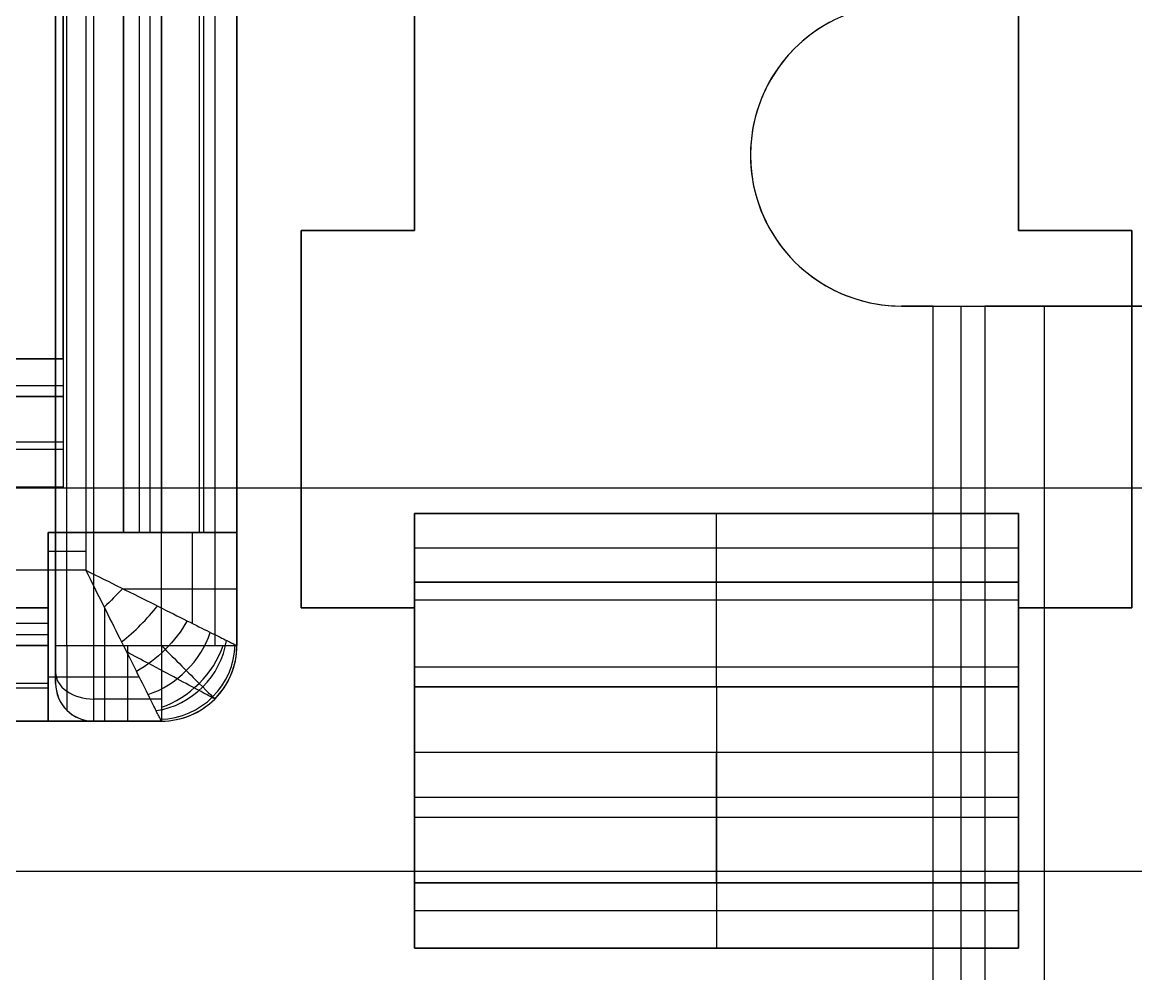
# Model space of a CAD drawing. Header units: inches. Extents: x 0 to 2.1, y -0.07 to 2.7.
# Drawn here: x 1.5597 to 1.6177, y -0.0053 to 0.0443 of the extents above; entities that cross this region are included whole.
import ezdxf

# ---------------------------------------------------------------- set-up
doc = ezdxf.new("R2010")
doc.units = ezdxf.units.IN
doc.header["$LTSCALE"] = 0.0393700787401575
doc.header["$MEASUREMENT"] = 0
for name, color, linetype, true_color in [('freetronics11$components', 254, 'Continuous', 0xe6e6e6), ('freetronics11$pcb', 96, 'Continuous', 0x007f00), ('freetronics11$screen', 52, 'Continuous', 0xd7d71f)]:
    doc.layers.add(name, color=color, linetype=linetype, true_color=true_color)

msp = doc.modelspace()

# ---------------------------------------------------------------- linework, layer by layer
at = {"layer": 'freetronics11$components', "color": 254, "true_color": 0xe6e6e6}
for p, q in [((1.561811023622047, 0.0267297539506384, -0.1189702879683127), (1.561811023622047, 0.1290919586750479, -0.1189702879683127)), ((1.561811023622047, 0.1290919586750479, -0.1236946974171316), (1.561811023622047, 0.0267297539506384, -0.1236946974171316)), ((1.561811023622047, 0.1290919586750479, -0.1236946974171316), (1.561811023622047, 0.0267297539506384, -0.1236946974171316)), ((1.561811023622047, 0.0267297539506384, -0.1189702879683127), (1.561811023622047, 0.1290919586750479, -0.1189702879683127)), ((1.564960629921259, 0.0176746358404022, -0.1347183194643758), (1.564960629921259, 0.1192494389900085, -0.1347183194643758)), ((1.564960629921259, 0.0176746358404022, -0.1386553273383915), (1.564960629921259, 0.1192494389900085, -0.1386553273383915)), ((1.564960629921259, 0.1192494389900085, -0.1386553273383915), (1.564960629921259, 0.0176746358404022, -0.1386553273383915)), ((1.564960629921259, 0.1192494389900085, -0.1347183194643758), (1.564960629921259, 0.0176746358404022, -0.1347183194643758)), ((1.56635257240391, 0.0176746358404023, -0.1341417580100186), (1.56635257240391, 0.1192494389900053, -0.1341417580100186)), ((1.566929133858267, 0.1192494389900085, -0.1209387919053206), (1.566929133858267, 0.0176746358404022, -0.1209387919053206)), ((1.566929133858267, 0.1192494389900085, -0.1209387919053206), (1.566929133858267, 0.0176746358404022, -0.1209387919053206)), ((1.566929133858267, 0.0176746358404022, -0.1327498155273679), (1.566929133858267, 0.1192494389900085, -0.1327498155273679)), ((1.566929133858267, 0.0176746358404022, -0.1268443037163443), (1.566929133858267, 0.1192494389900085, -0.1268443037163443)), ((1.566929133858267, 0.0176746358404022, -0.1327498155273679), (1.566929133858267, 0.1192494389900085, -0.1327498155273679)), ((1.568897637795275, 0.1192494389900086, -0.1209387919053206), (1.568897637795275, 0.0176746358404022, -0.1209387919053206)), ((1.569136457369211, 0.0176746358404023, -0.1369256429753207), (1.569136457369211, 0.1192494389900053, -0.1369256429753207)), ((1.570866141732283, 0.0176746358404022, -0.1327498155273679), (1.570866141732283, 0.1192494389900085, -0.1327498155273679)), ((1.570866141732283, 0.1192494389900085, -0.1209387919053206), (1.570866141732283, 0.0176746358404022, -0.1209387919053206)), ((1.570866141732283, 0.0176746358404022, -0.1327498155273679), (1.570866141732283, 0.1192494389900085, -0.1327498155273679)), ((1.570866141732283, 0.0176746358404022, -0.1268443037163443), (1.570866141732283, 0.1192494389900085, -0.1268443037163443)), ((1.570866141732283, 0.0176746358404022, -0.1209387919053206), (1.570866141732283, 0.1192494389900085, -0.1209387919053206)), ((1.562992125984251, 0.1133439271789849, -0.1347183194643758), (1.562992125984251, 0.0176746358404022, -0.1347183194643758)), ((1.562992125984251, 0.1133439271789849, -0.1347183194643758), (1.562992125984251, 0.0176746358404022, -0.1347183194643758)), ((1.565776010949553, 0.1133439271789848, -0.133565196555661), (1.565776010949553, 0.0176746358404052, -0.133565196555661)), ((1.566929133858267, 0.1133439271789849, -0.1307813115903599), (1.566929133858267, 0.0176746358404022, -0.1307813115903599)), ((1.566929133858267, 0.0176746358404022, -0.1258600517478403), (1.566929133858267, 0.1133439271789849, -0.1258600517478403)), ((1.566929133858267, 0.0176746358404022, -0.1307813115903599), (1.566929133858267, 0.1133439271789849, -0.1307813115903599)), ((1.58011811023622, 0.0708242421396148, -0.1516474533226435), (1.58011811023622, 0.0334226673364652, -0.1516474533226435)), ((1.58011811023622, 0.0708242421396148, -0.1634584769446907), (1.58011811023622, 0.0334226673364652, -0.1634584769446907)), ((1.58011811023622, 0.0708242421396148, -0.1634584769446907), (1.58011811023622, 0.0334226673364652, -0.1634584769446907)), ((1.58011811023622, 0.0334226673364652, -0.1516474533226435), (1.58011811023622, 0.0708242421396148, -0.1516474533226435)), ((1.58011811023622, 0.0334226673364652, -0.1575529651336679), (1.58011811023622, 0.0708242421396148, -0.1575529651336679)), ((1.611614173228346, 0.0334226673364652, -0.1516474533226435), (1.611614173228346, 0.0708242421396148, -0.1516474533226435)), ((1.611614173228346, 0.0334226673364652, -0.1634584769446907), (1.611614173228346, 0.0708242421396148, -0.1634584769446907)), ((1.611614173228346, 0.0334226673364652, -0.1634584769446907), (1.611614173228346, 0.0708242421396148, -0.1634584769446907)), ((1.611614173228346, 0.0708242421396148, -0.1516474533226435), (1.611614173228346, 0.0334226673364652, -0.1516474533226435)), ((1.611614173228346, 0.0708242421396148, -0.1575529651336679), (1.611614173228346, 0.0334226673364652, -0.1575529651336679)), ((1.561417322834645, 0.0472021948955203, -0.1217261934801238), (1.561417322834645, 0.0098006200923707, -0.1217261934801238)), ((1.561417322834685, 0.0117691240293786, -0.1177891969017498), (1.561417322834645, 0.0472021948955203, -0.117789185606108)), ((1.561417322834645, 0.0472021948955204, -0.119757689543116), (1.561417322834645, 0.0098006200923708, -0.119757689543116)), ((1.561417322834645, 0.0098006200923707, -0.1217261934801238), (1.561417322834645, 0.0472021948955203, -0.1217261934801238)), ((1.561417322834645, 0.0117691240293786, -0.117789185606108), (1.561417322834645, 0.0472021948955203, -0.117789185606108)), ((1.561993884289002, 0.0117691240293787, -0.1163972431234577), (1.561993884289002, 0.0472021948955206, -0.1163972431234577)), ((1.563385826771653, 0.0472021948955203, -0.1158206816691001), (1.563385826771653, 0.0117691240224494, -0.1158206816691001)), ((1.563385826771653, 0.0472021948955203, -0.1158206816691001), (1.563385826771653, 0.0117691240224494, -0.1158206816691001)), ((1.566929133858267, 0.0117691240293786, -0.1158206816691001), (1.566929133858267, 0.0472021948955203, -0.1158206816691001)), ((1.566929133858267, 0.0176746358404022, -0.1209387919053206), (1.566929133858267, 0.0472021948955203, -0.1209387919053206)), ((1.566929133858267, 0.0176746358404022, -0.1209387919053206), (1.566929133858267, 0.0472021948955203, -0.1209387919053206)), ((1.566929133858267, 0.0117691240293786, -0.1158206816691001), (1.566929133858267, 0.0472021948955203, -0.1158206816691001)), ((1.569713018823568, 0.0472021948955206, -0.1169738045778144), (1.569713018823568, 0.0117691240293819, -0.1169738045778144)), ((1.570866141732283, 0.0176746358404022, -0.1209387919053206), (1.570866141732283, 0.0472021948955203, -0.1209387919053206)), ((1.570866141732283, 0.0472021948955203, -0.1197576895431159), (1.570866141732283, 0.0117691240361502, -0.1197576895431159)), ((1.570866141732283, 0.0472021948955203, -0.1209387919053206), (1.570866141732283, 0.0176746358404022, -0.1209387919053206)), ((1.570866141732283, 0.0472021948955203, -0.1197576895431159), (1.570866141732283, 0.0117691240361502, -0.1197576895431159)), ((1.6001502058289, 0.0431262438380255, -0.0788128076533609), (1.6001502058289, 0.0431262438380255, -0.0670017840312993)), ((1.59763779527559, 0.037359675210481, -0.0788128076533609), (1.59763779527559, 0.037359675210481, -0.0670017840312993)), ((1.58011811023622, 0.0334226673364652, -0.1516474533226435), (1.574212598425196, 0.0334226673364652, -0.1516474533226435)), ((1.574212598425196, 0.0334226673364652, -0.1516474533226435), (1.574212598425196, 0.0137376279663865, -0.1516474533226435)), ((1.58011811023622, 0.0334226673364652, -0.1634584769446907), (1.574212598425196, 0.0334226673364652, -0.1634584769446907)), ((1.574212598425196, 0.0334226673364652, -0.1634584769446907), (1.574212598425196, 0.0137376279663865, -0.1634584769446907)), ((1.58011811023622, 0.0334226673364652, -0.1634584769446907), (1.574212598425196, 0.0334226673364652, -0.1634584769446907)), ((1.574212598425196, 0.0334226673364652, -0.1634584769446907), (1.574212598425196, 0.0334226673364652, -0.1516474533226435)), ((1.574212598425196, 0.0334226673364652, -0.1516474533226435), (1.58011811023622, 0.0334226673364652, -0.1516474533226435)), ((1.574212598425188, 0.0334226673364652, -0.1575529651336679), (1.580118110236226, 0.0334226673364652, -0.1575529651336679)), ((1.574212598425196, 0.0334226673364652, -0.1634584769446907), (1.574212598425196, 0.0137376279663865, -0.1634584769446907)), ((1.574212598425196, 0.0137376279663865, -0.1516474533226435), (1.574212598425196, 0.0334226673364652, -0.1516474533226435)), ((1.574212598425196, 0.0334226673364652, -0.1516474533226435), (1.574212598425196, 0.0334226673364652, -0.1634584769446907)), ((1.574212598425196, 0.0137376279663775, -0.1575529651336679), (1.574212598425196, 0.0334226673364726, -0.1575529651336679)), ((1.577165354330708, 0.0334226673364652, -0.1516474533226451), (1.577165354330708, 0.0334226673364652, -0.1634584769446923)), ((1.58011811023622, 0.0334226673364652, -0.1634584769446907), (1.58011811023622, 0.0334226673364652, -0.1516474533226435)), ((1.58011811023622, 0.0334226673364652, -0.1516474533226435), (1.58011811023622, 0.0334226673364652, -0.1634584769446907)), ((1.61751968503937, 0.0334226673364652, -0.1516474533226435), (1.611614173228346, 0.0334226673364652, -0.1516474533226435)), ((1.61751968503937, 0.0334226673364652, -0.1634584769446907), (1.611614173228346, 0.0334226673364652, -0.1634584769446907)), ((1.61751968503937, 0.0334226673364652, -0.1634584769446907), (1.611614173228346, 0.0334226673364652, -0.1634584769446907)), ((1.611614173228346, 0.0334226673364652, -0.1634584769446907), (1.611614173228346, 0.0334226673364652, -0.1516474533226435)), ((1.611614173228346, 0.0334226673364652, -0.1516474533226435), (1.61751968503937, 0.0334226673364652, -0.1516474533226435)), ((1.611614173228338, 0.0334226673364652, -0.1575529651336679), (1.617519685039376, 0.0334226673364652, -0.1575529651336679)), ((1.611614173228346, 0.0334226673364652, -0.1516474533226435), (1.611614173228346, 0.0334226673364652, -0.1634584769446907)), ((1.614566929133858, 0.0334226673364652, -0.1516474533226451), (1.614566929133858, 0.0334226673364652, -0.1634584769446923)), ((1.61751968503937, 0.0137376279663865, -0.1516474533226435), (1.61751968503937, 0.0334226673364652, -0.1516474533226435)), ((1.61751968503937, 0.0137376279663865, -0.1634584769446907), (1.61751968503937, 0.0334226673364652, -0.1634584769446907)), ((1.61751968503937, 0.0137376279663865, -0.1634584769446907), (1.61751968503937, 0.0334226673364652, -0.1634584769446907)), ((1.61751968503937, 0.0334226673364652, -0.1634584769446907), (1.61751968503937, 0.0334226673364652, -0.1516474533226435)), ((1.61751968503937, 0.0334226673364652, -0.1516474533226435), (1.61751968503937, 0.0137376279663865, -0.1516474533226435)), ((1.61751968503937, 0.0334226673364742, -0.1575529651336679), (1.61751968503937, 0.013737627966379, -0.1575529651336679)), ((1.61751968503937, 0.0334226673364652, -0.1516474533226435), (1.61751968503937, 0.0334226673364652, -0.1634584769446907)), ((1.600150205828902, 0.031593106582934, -0.0788128076533609), (1.600150205828902, 0.031593106582934, -0.0670017840312993)), ((1.607168085499015, 0.0294856594624495, -0.0788128076533521), (1.605511811023622, 0.0294856594624495, -0.0788128076533521)), ((1.605511811023622, 0.0294856594624495, -0.0670017840313049), (1.605511811023622, 0.0294856594624495, -0.0788128076533521)), ((1.605511811023622, 0.0294856594624495, -0.0670017840313049), (1.605511811023622, 0.0294856594624495, -0.0788128076533521)), ((1.605511811023622, 0.0294856594624495, -0.0788128076533521), (1.607168085499015, 0.0294856594624495, -0.0788128076533521)), ((1.607168085499015, 0.0294856594624495, -0.0670017840313049), (1.605511811023622, 0.0294856594624495, -0.0670017840313049)), ((1.607168085499015, -0.025632450773771, -0.0788128076533521), (1.607168085499015, 0.0294856594624495, -0.0788128076533521)), ((1.607168085499015, -0.025632450773771, -0.0670017840313049), (1.607168085499015, 0.0294856594624495, -0.0670017840313049)), ((1.607168085499015, -0.025632450773771, -0.0788128076533521), (1.607168085499015, 0.0294856594624495, -0.0788128076533521)), ((1.608613907315826, 0.029485659462456, -0.0790878993248858), (1.608613907315826, -0.0256324507737666, -0.0790878993248858)), ((1.609857680494173, 0.0294856594624495, -0.079874731222171), (1.636941563499133, 0.0294856594624495, -0.1052112669364624)), ((1.609857680494173, 0.0294856594624495, -0.079874731222171), (1.609857680494173, -0.025632450773771, -0.079874731222171)), ((1.636941563499133, 0.0294856594624495, -0.1052112669364624), (1.609857680494173, 0.0294856594624495, -0.079874731222171)), ((1.609857680494173, 0.0294856594624495, -0.079874731222171), (1.609857680494173, -0.025632450773771, -0.079874731222171)), ((1.61295137276633, 0.029485659462456, -0.0681021507174108), (1.61295137276633, -0.0256324507737666, -0.0681021507174108)), ((1.545275590551181, 0.0267297539506384, -0.1189702879683127), (1.561811023622047, 0.0267297539506384, -0.1189702879683127)), ((1.561811023622047, 0.0267297539506384, -0.1236946974171316), (1.545275590551181, 0.0267297539506384, -0.1236946974171316)), ((1.545275590551181, 0.0267297539506384, -0.1236946974171316), (1.561811023622047, 0.0267297539506384, -0.1236946974171316)), ((1.545275590551181, 0.0267297539506384, -0.1189702879683127), (1.561811023622047, 0.0267297539506384, -0.1189702879683127)), ((1.561811023622047, 0.0255486320495722, -0.1240883982045333), (1.561811023622047, 0.0202247959273421, -0.1240883982045333)), ((1.545275590551181, 0.0253378114679874, -0.1242712588714891), (1.561811023622046, 0.0253378114679874, -0.1242712588714891)), ((1.545275590551181, 0.0247612500136305, -0.1292065084407537), (1.561811023622047, 0.0247612500136305, -0.1292065084407537)), ((1.561811023622047, 0.0247612500136305, -0.1256632013541395), (1.545275590551181, 0.0247612500136305, -0.1256632013541395)), ((1.545275590551181, 0.0247612500136305, -0.1256632013541395), (1.561811023622047, 0.0247612500136305, -0.1256632013541395)), ((1.561811023622047, 0.0247612500136305, -0.1292065084407537), (1.545275590551181, 0.0247612500136305, -0.1292065084407537)), ((1.545275590551181, 0.0247612500136305, -0.1274348548974467), (1.561811023622047, 0.0247612500136305, -0.1274348548974467)), ((1.561811023622047, 0.0247612500136305, -0.1292065084407537), (1.561811023622047, 0.0200368405648116, -0.1292065084407537)), ((1.561811023622047, 0.0247612500136305, -0.1256632013541395), (1.561811023622047, 0.0247612500136305, -0.1292065084407537)), ((1.561811023622047, 0.0247612500136305, -0.1256632013541395), (1.561811023622047, 0.0247612500136305, -0.1292065084407537)), ((1.561811023622047, 0.0247612500136305, -0.1292065084407537), (1.561811023622047, 0.0200368405648116, -0.1292065084407537)), ((1.574212598425196, 0.0235801476514258, -0.1516474533226451), (1.574212598425196, 0.0235801476514258, -0.1634584769446923)), ((1.61751968503937, 0.0235801476514258, -0.1516474533226451), (1.61751968503937, 0.0235801476514258, -0.1634584769446923)), ((1.545275590551181, 0.0223990452892211, -0.1292065084407537), (1.561811023622047, 0.0223990452892211, -0.1292065084407537)), ((1.561811023622047, 0.0219971495096272, -0.120930596913126), (1.545275590551181, 0.0219971495096272, -0.120930596913126)), ((1.545275590551181, 0.0200368405648116, -0.1292065084407537), (1.561811023622047, 0.0200368405648116, -0.1292065084407537)), ((1.561811023622047, 0.0200368405648116, -0.1256632013541395), (1.545275590551181, 0.0200368405648116, -0.1256632013541395)), ((1.545275590551181, 0.0200368405648116, -0.1274348548974467), (1.561811023622047, 0.0200368405648116, -0.1274348548974467)), ((1.561811023622047, 0.0200368405648116, -0.1292065084407537), (1.545275590551181, 0.0200368405648116, -0.1292065084407537)), ((1.561811023622047, 0.0200368405648116, -0.1256632013541395), (1.545275590551181, 0.0200368405648116, -0.1256632013541395)), ((1.561811023622047, 0.0200368405648116, -0.1292065084407537), (1.561811023622047, 0.0200368405648116, -0.1256632013541395)), ((1.561811023622047, 0.0200368405648116, -0.1292065084407537), (1.561811023622047, 0.0200368405648116, -0.1256632013541395)), ((1.58011811023622, 0.0096222757552841, -0.1595214690706749), (1.58011811023622, 0.0186588878089062, -0.1751733402758442)), ((1.58011811023622, 0.0186588878089062, -0.1751733402758442), (1.611614173228346, 0.0186588878089062, -0.1751733402758442)), ((1.58011811023622, 0.015082784465599, -0.1772380045037458), (1.58011811023622, 0.0186588878089062, -0.1751733402758442)), ((1.58011811023622, 0.0186588878089062, -0.1751733402758442), (1.58011811023622, 0.0096222757552841, -0.1595214690706749)), ((1.611614173228346, 0.0186588878089062, -0.1751733402758442), (1.58011811023622, 0.0186588878089062, -0.1751733402758442)), ((1.58011811023622, 0.0186588878089062, -0.1751733402758442), (1.58011811023622, 0.015082784465599, -0.1772380045037458)), ((1.595866141732283, 0.0096222757552803, -0.1595214690706779), (1.595866141732283, 0.0186588878089098, -0.1751733402758413)), ((1.595866141732283, 0.0150827844655916, -0.1772380045037469), (1.595866141732283, 0.0186588878089119, -0.1751733402758442)), ((1.611614173228346, 0.0186588878089062, -0.1751733402758442), (1.611614173228346, 0.0096222757552841, -0.1595214690706749)), ((1.611614173228346, 0.0096222757552841, -0.1595214690706749), (1.611614173228346, 0.0186588878089062, -0.1751733402758442)), ((1.611614173228346, 0.0186588878089062, -0.1751733402758442), (1.611614173228346, 0.015082784465599, -0.1772380045037458)), ((1.611614173228346, 0.015082784465599, -0.1772380045037458), (1.611614173228346, 0.0186588878089062, -0.1751733402758442)), ((1.561023622047244, 0.0157061319033944, -0.1386553273383915), (1.561023622047244, 0.0176746358404022, -0.1386553273383915)), ((1.561023622047244, 0.0176746358404022, -0.1386553273383915), (1.562992125984251, 0.0176746358404022, -0.1386553273383915)), ((1.562992125984251, 0.0176746358404022, -0.1347183194643758), (1.561023622047244, 0.0176746358404022, -0.1347183194643758)), ((1.561023622047244, 0.0176746358404022, -0.1347183194643758), (1.561023622047244, 0.0176746358404022, -0.1386553273383915)), ((1.561023622047244, 0.0176746358404022, -0.1386553273383915), (1.562992125984251, 0.0176746358404022, -0.1386553273383915)), ((1.562992125984251, 0.0176746358404022, -0.1347183194643758), (1.561023622047244, 0.0176746358404022, -0.1347183194643758)), ((1.561023622047244, 0.0176746358404022, -0.1347183194643758), (1.561023622047244, 0.0157061319033944, -0.1347183194643758)), ((1.561023622047244, 0.0157061319033944, -0.1386553273383915), (1.561023622047244, 0.0176746358404022, -0.1386553273383915)), ((1.561023622047244, 0.0176746358404022, -0.1386553273383915), (1.561023622047244, 0.0176746358404022, -0.1347183194643758)), ((1.561023622047244, 0.0176746358404022, -0.1347183194643758), (1.561023622047244, 0.0157061319033944, -0.1347183194643758)), ((1.561023622047244, 0.0137376279663865, -0.1347183194643758), (1.561023622047244, 0.0176746358404022, -0.1347183194643758)), ((1.561023622047244, 0.0176746358404022, -0.1347183194643758), (1.564960629921259, 0.0176746358404022, -0.1347183194643758)), ((1.561023622047244, 0.0137376279663865, -0.1386553273383915), (1.561023622047244, 0.0176746358404022, -0.1386553273383915)), ((1.561023622047244, 0.0176746358404022, -0.1386553273383915), (1.564960629921259, 0.0176746358404022, -0.1386553273383915)), ((1.561023622047244, 0.0137376279663865, -0.1386553273383915), (1.561023622047244, 0.0176746358404022, -0.1386553273383915)), ((1.561023622047244, 0.0176746358404022, -0.1386553273383915), (1.561023622047244, 0.0176746358404022, -0.1347183194643758)), ((1.561023622047244, 0.0176746358404022, -0.1347183194643758), (1.561023622047244, 0.0137376279663865, -0.1347183194643758)), ((1.561023622047244, 0.0176746358403889, -0.1366868234013836), (1.561023622047244, 0.0137376279664002, -0.1366868234013836)), ((1.561023622047244, 0.0176746358404022, -0.1386553273383915), (1.564960629921259, 0.0176746358404022, -0.1386553273383915)), ((1.564960629921259, 0.0176746358404022, -0.1347183194643758), (1.561023622047244, 0.0176746358404022, -0.1347183194643758)), ((1.561023622047244, 0.0176746358404022, -0.1347183194643758), (1.561023622047244, 0.0176746358404022, -0.1386553273383915)), ((1.564960629921246, 0.0176746358404022, -0.1366868234013836), (1.561023622047258, 0.0176746358404022, -0.1366868234013836)), ((1.562992125984251, 0.0176746358404022, -0.1386553273383915), (1.562992125984251, 0.0157061319033944, -0.1386553273383915)), ((1.562992125984251, 0.0176746358404022, -0.1386553273383915), (1.562992125984251, 0.0157061319033944, -0.1386553273383915)), ((1.562992125984251, 0.0176746358404022, -0.134718319464376), (1.562992125984251, 0.0176746358404022, -0.1386553273383912)), ((1.564960629921259, 0.0176746358404022, -0.1386553273383915), (1.564960629921259, 0.0176746358404022, -0.1347183194643758)), ((1.564960629921259, 0.0176746358404022, -0.1347183194643758), (1.564960629921259, 0.0176746358404022, -0.1386553273383915)), ((1.564960629921274, 0.0176746358404022, -0.1357025714328797), (1.570074953171944, 0.0176746358404022, -0.1357025714328797)), ((1.565944881889763, 0.0176746358404022, -0.1333854701696957), (1.565944881889763, 0.0176746358404022, -0.1380803072579595)), ((1.570866141732283, 0.0176746358404022, -0.1209387919053206), (1.566929133858267, 0.0176746358404022, -0.1209387919053206)), ((1.570866141732283, 0.0176746358404022, -0.1209387919053206), (1.566929133858267, 0.0176746358404022, -0.1209387919053206)), ((1.566929133858267, 0.0176746358404022, -0.1209387919053206), (1.566929133858267, 0.0176746358404022, -0.1307813115903599)), ((1.570866141732266, 0.0176746358404022, -0.1297970596218561), (1.566929133858264, 0.0176746358404022, -0.1297970596218561)), ((1.566929133858267, 0.0176746358404022, -0.1307813115903599), (1.566929133858267, 0.0176746358404022, -0.1209387919053206)), ((1.570866141732283, 0.0176746358404022, -0.1327498155273679), (1.566929133858267, 0.0176746358404022, -0.1327498155273679)), ((1.566929133858267, 0.0176746358404022, -0.1209387919053206), (1.570866141732283, 0.0176746358404022, -0.1209387919053206)), ((1.570866141732283, 0.0176746358404022, -0.1209387919053206), (1.566929133858267, 0.0176746358404022, -0.1209387919053206)), ((1.566929133858267, 0.0176746358404022, -0.1209387919053206), (1.566929133858267, 0.0176746358404022, -0.1327498155273679)), ((1.566929133858267, 0.0176746358404022, -0.1327498155273679), (1.570866141732283, 0.0176746358404022, -0.1327498155273679)), ((1.566929133858281, 0.0176746358404022, -0.1268443037163443), (1.570866141732269, 0.0176746358404022, -0.1268443037163443)), ((1.566929133858267, 0.0176746358404022, -0.1209387919053206), (1.566929133858267, 0.0176746358404022, -0.1327498155273679)), ((1.567913385826771, 0.0176746358404022, -0.1327498155273682), (1.567913385826771, 0.0176746358404022, -0.1378641387780633)), ((1.568559895914855, 0.0129223046598634, -0.1363490815209616), (1.568559895914855, 0.0176746358403859, -0.1363490815209616)), ((1.568897637795275, 0.0176746358404022, -0.1209387919053206), (1.568897637795275, 0.0176746358404022, -0.1327498155273679)), ((1.570866107571771, 0.0117691240299691, -0.1307813115804938), (1.570866141732283, 0.0176746358404022, -0.1307813115903599)), ((1.570866107571771, 0.0117691240299691, -0.1307813115804938), (1.570866141732283, 0.0176746358404022, -0.1307813115903599)), ((1.570866141732283, 0.0176746358404022, -0.1307813115903599), (1.570866141732283, 0.0176746358404022, -0.1209387919053206)), ((1.570866141732283, 0.0176746358404022, -0.125269500566738), (1.570866141732283, 0.0117691240293786, -0.125269500566738)), ((1.570866141732283, 0.0176746358404022, -0.1307813115903599), (1.570866141732283, 0.0176746358404022, -0.1209387919053206)), ((1.570866141732283, 0.0176746358404022, -0.1209387919053206), (1.570866141732283, 0.0176746358404022, -0.1327498155273679)), ((1.570866141732283, 0.0176746358404022, -0.1327498155273679), (1.570866141732283, 0.0176746358404022, -0.1209387919053206)), ((1.58011811023622, 0.0168708361372526, -0.1762056723897951), (1.611614173228346, 0.0168708361372526, -0.1762056723897951)), ((1.561023622047243, 0.0166903838718983, -0.1386553273383915), (1.562992125984251, 0.0166903838718983, -0.1386553273383915)), ((1.561023622047244, 0.0157061319033944, -0.1347183194643758), (1.443700787401574, 0.0157061319033944, -0.1347183194643758)), ((1.561023622047244, 0.0157061319033944, -0.1347183194643758), (1.443700787401574, 0.0157061319033944, -0.1347183194643758)), ((1.562992125984251, 0.0157061319033944, -0.1386553273383915), (1.561023622047244, 0.0157061319033944, -0.1386553273383915)), ((1.562992125984251, 0.0157061319033944, -0.1386553273383915), (1.561023622047244, 0.0157061319033944, -0.1386553273383915)), ((1.561023622047244, 0.0157061319033944, -0.134718319464376), (1.561023622047244, 0.0157061319033944, -0.1386553273383912)), ((1.58011811023622, 0.0062127269214652, -0.1772380045037458), (1.58011811023622, 0.015082784465599, -0.1772380045037458)), ((1.611614173228346, 0.015082784465599, -0.1772380045037458), (1.58011811023622, 0.015082784465599, -0.1772380045037458)), ((1.58011811023622, 0.015082784465599, -0.1772380045037458), (1.58011811023622, 0.0062127269214652, -0.1772380045037458)), ((1.58011811023622, 0.015082784465599, -0.1772380045037458), (1.611614173228346, 0.015082784465599, -0.1772380045037458)), ((1.611614173228346, 0.0062127269214652, -0.1772380045037458), (1.611614173228346, 0.015082784465599, -0.1772380045037458)), ((1.611614173228346, 0.015082784465599, -0.1772380045037458), (1.611614173228346, 0.0062127269214652, -0.1772380045037458)), ((1.611614173228346, 0.0141405817820951, -0.1673474046732596), (1.58011811023622, 0.0141405817820951, -0.1673474046732596)), ((1.58011811023622, 0.0039119352807086, -0.1732529164842813), (1.58011811023622, 0.0141405817821037, -0.1673474046732595)), ((1.611614173228346, 0.0039119352807086, -0.1732529164842813), (1.611614173228346, 0.0141405817821037, -0.1673474046732595)), ((1.443700787401574, 0.0137376279663865, -0.1347183194643758), (1.561023622047244, 0.0137376279663865, -0.1347183194643758)), ((1.443700787401574, 0.0137376279663865, -0.1386553273383915), (1.561023622047244, 0.0137376279663865, -0.1386553273383915)), ((1.561023622047244, 0.0137376279663865, -0.1386553273383915), (1.443700787401574, 0.0137376279663865, -0.1386553273383915)), ((1.561023622047244, 0.0137376279663865, -0.1347183194643758), (1.443700787401574, 0.0137376279663865, -0.1347183194643758)), ((1.561023622047244, 0.0137376279663865, -0.1347183194643758), (1.561023622047244, 0.0137376279663865, -0.1386553273383915)), ((1.561023622047244, 0.013737627966372, -0.1357025714328797), (1.561023622047244, 0.0086233047157014, -0.1357025714328797)), ((1.561023622047244, 0.0137376279663865, -0.1347183194643758), (1.561023622047244, 0.0137376279663865, -0.1386553273383915)), ((1.574212598425196, 0.0137376279663865, -0.1516474533226435), (1.58011811023622, 0.0137376279663865, -0.1516474533226435)), ((1.574212598425196, 0.0137376279663865, -0.1634584769446907), (1.58011811023622, 0.0137376279663865, -0.1634584769446907)), ((1.58011811023622, 0.0137376279663865, -0.1516474533226435), (1.574212598425196, 0.0137376279663865, -0.1516474533226435)), ((1.574212598425196, 0.0137376279663865, -0.1516474533226435), (1.574212598425196, 0.0137376279663865, -0.1634584769446907)), ((1.574212598425196, 0.0137376279663865, -0.1634584769446907), (1.58011811023622, 0.0137376279663865, -0.1634584769446907)), ((1.58011811023622, 0.0137376279663865, -0.1575529651336679), (1.574212598425196, 0.0137376279663865, -0.1575529651336679)), ((1.574212598425196, 0.0137376279663865, -0.1634584769446907), (1.574212598425196, 0.0137376279663865, -0.1516474533226435)), ((1.58011811023622, 0.0137376279663865, -0.1516474533226435), (1.58011811023622, 0.0050762106435518, -0.1516474533226435)), ((1.58011811023622, 0.0137376279663865, -0.1634584769446907), (1.58011811023622, 0.0050762106435518, -0.1634584769446907)), ((1.58011811023622, 0.0050762106435518, -0.1516474533226435), (1.58011811023622, 0.0137376279663865, -0.1516474533226435)), ((1.58011811023622, 0.0137376279663865, -0.1516474533226435), (1.58011811023622, 0.0137376279663865, -0.1634584769446907)), ((1.58011811023622, 0.0137376279663865, -0.1634584769446907), (1.58011811023622, 0.0050762106435518, -0.1634584769446907)), ((1.58011811023622, 0.0050762106435448, -0.1575529651336679), (1.58011811023622, 0.0137376279663934, -0.1575529651336679)), ((1.58011811023622, 0.0137376279663865, -0.1634584769446907), (1.58011811023622, 0.0137376279663865, -0.1516474533226435)), ((1.611614173228346, 0.0050762106435518, -0.1516474533226435), (1.611614173228346, 0.0137376279663865, -0.1516474533226435)), ((1.611614173228346, 0.0137376279663865, -0.1516474533226435), (1.61751968503937, 0.0137376279663865, -0.1516474533226435)), ((1.611614173228346, 0.0050762106435518, -0.1634584769446907), (1.611614173228346, 0.0137376279663865, -0.1634584769446907)), ((1.611614173228346, 0.0137376279663865, -0.1634584769446907), (1.61751968503937, 0.0137376279663865, -0.1634584769446907)), ((1.611614173228346, 0.0050762106435518, -0.1634584769446907), (1.611614173228346, 0.0137376279663865, -0.1634584769446907)), ((1.611614173228346, 0.0137376279663865, -0.1634584769446907), (1.611614173228346, 0.0137376279663865, -0.1516474533226435)), ((1.611614173228346, 0.0137376279663865, -0.1516474533226435), (1.611614173228346, 0.0050762106435518, -0.1516474533226435)), ((1.611614173228346, 0.0137376279663949, -0.1575529651336679), (1.611614173228346, 0.0050762106435449, -0.1575529651336679)), ((1.611614173228346, 0.0137376279663865, -0.1516474533226435), (1.611614173228346, 0.0137376279663865, -0.1634584769446907)), ((1.611614173228346, 0.0137376279663865, -0.1634584769446907), (1.61751968503937, 0.0137376279663865, -0.1634584769446907)), ((1.61751968503937, 0.0137376279663865, -0.1516474533226435), (1.611614173228346, 0.0137376279663865, -0.1516474533226435)), ((1.61751968503937, 0.0137376279663865, -0.1575529651336679), (1.611614173228346, 0.0137376279663865, -0.1575529651336679)), ((1.61751968503937, 0.0137376279663865, -0.1634584769446907), (1.61751968503937, 0.0137376279663865, -0.1516474533226435)), ((1.61751968503937, 0.0137376279663865, -0.1516474533226435), (1.61751968503937, 0.0137376279663865, -0.1634584769446907)), ((1.561023622047244, 0.0129222469380925, -0.1335651965556609), (1.443700787401578, 0.0129222469380925, -0.1335651965556609)), ((1.58011811023622, 0.0045079525045895, -0.1624742249761845), (1.58011811023622, 0.0130318245890898, -0.1772380045037472)), ((1.611614173228346, 0.0130318245890898, -0.1772380045037472), (1.611614173228346, 0.0045079525045895, -0.1624742249761845)), ((1.443700787401574, 0.0123456854837357, -0.1341417580100185), (1.56102362204724, 0.0123456854837357, -0.1341417580100185)), ((1.561023622047244, 0.0127533759978826, -0.1333854701696945), (1.561023622047244, 0.0127533759978826, -0.1380803072579593)), ((1.561023622047244, 0.0122969364938303, -0.1327498155273679), (1.561023622047244, 0.0080820833945319, -0.1327498155273679)), ((1.443700787401574, 0.0117691240293786, -0.1268443037163442), (1.561023622047244, 0.0117691240293786, -0.1268443037163442)), ((1.443700787401574, 0.0117691240293786, -0.1268443037163442), (1.561023622047244, 0.0117691240293786, -0.1268443037163442)), ((1.561023622047244, 0.0117691240293786, -0.1307813115903599), (1.443700787401574, 0.0117691240293786, -0.1307813115903599)), ((1.443700787401574, 0.0117691240293786, -0.1288128076533521), (1.561023622047244, 0.0117691240293786, -0.1288128076533521)), ((1.443700787401574, 0.0117691240293786, -0.1307813115903599), (1.561023622047244, 0.0117691240293786, -0.1307813115903599)), ((1.561023622047244, 0.0117691240293786, -0.1268443037163442), (1.443700787401574, 0.0117691240293786, -0.1268443037163442)), ((1.561023622047244, 0.0117691240293786, -0.1268443037163442), (1.443700787401574, 0.0117691240293786, -0.1268443037163442)), ((1.443700787401574, 0.0117691240293786, -0.1327498155273679), (1.561023622047244, 0.0117691240293786, -0.1327498155273679)), ((1.443700787401574, 0.0117691240293786, -0.1297970596218561), (1.561023622047244, 0.0117691240293786, -0.1297970596218561)), ((1.443700787401574, 0.0117691240293786, -0.1327498155273679), (1.561023622047244, 0.0117691240293786, -0.1327498155273679)), ((1.561023622047244, 0.0117691240293786, -0.1268443037163442), (1.561023622047244, 0.0078321161553629, -0.1268443037163442)), ((1.561023622047244, 0.0117691240293786, -0.1307813115903599), (1.561023622047244, 0.0117691240293786, -0.1268443037163442)), ((1.561023622047244, 0.0117691240293786, -0.1268443037163442), (1.561023622047244, 0.0078321161553629, -0.1268443037163442)), ((1.561023622047244, 0.0117691240293786, -0.1268443037163442), (1.561023622047244, 0.0117691240293786, -0.1307813115903599)), ((1.561023622047244, 0.0078321161553629, -0.1327498155273679), (1.561023622047244, 0.0117691240293786, -0.1327498155273679)), ((1.561023622047244, 0.0117691240293786, -0.1327498155273679), (1.561023622047244, 0.0117691240293786, -0.1268443037163442)), ((1.561023622047244, 0.0117691240293786, -0.1268443037163442), (1.561023622047244, 0.0078321161553629, -0.1268443037163442)), ((1.561023622047244, 0.0117691240293649, -0.1297970596218561), (1.561023622047244, 0.0078321161553766, -0.1297970596218561)), ((1.561023622047244, 0.0078321161553629, -0.1268443037163442), (1.561023622047244, 0.0117691240293786, -0.1268443037163442)), ((1.561023622047244, 0.0117691240293786, -0.1327498155273679), (1.561023622047244, 0.0117691240293786, -0.1268443037163442)), ((1.561023622047244, 0.0078321161553629, -0.1327498155273679), (1.561023622047244, 0.0117691240293786, -0.1327498155273679)), ((1.563385826771653, 0.0117691240224494, -0.1158206816691001), (1.566929133858267, 0.0117691240293786, -0.1158206816691001)), ((1.563385826771653, 0.0117691240224494, -0.1158206816691001), (1.566929133858267, 0.0117691240293786, -0.1158206816691001)), ((1.570866141732283, 0.0117691240361502, -0.1197576895431159), (1.570866005085451, 0.0117691240318491, -0.1307812937519517)), ((1.570866141732283, 0.0117691240361502, -0.1197576895431159), (1.570866107571771, 0.0117691240299691, -0.1307813115804938)), ((1.561023622047244, 0.0107848720608747, -0.1327498155273682), (1.561023622047244, 0.0107848720608747, -0.1378641387780633)), ((1.611614173228346, 0.0106477556935518, -0.1772380045037458), (1.58011811023622, 0.0106477556935518, -0.1772380045037458)), ((1.56102362204726, 0.0101383619727908, -0.1363490815209618), (1.565775636563369, 0.0101383619727908, -0.1363490815209618)), ((1.561023622047244, 0.0098006200923707, -0.1268443037163442), (1.443700787401574, 0.0098006200923707, -0.1268443037163442)), ((1.561023622047244, 0.0098006200923707, -0.1268443037163442), (1.443700787401574, 0.0098006200923707, -0.1268443037163442)), ((1.443700787401574, 0.0095618005184352, -0.1369256429753207), (1.56102362204724, 0.0095618005184352, -0.1369256429753207)), ((1.561023622047244, 0.0098006200923707, -0.1327498155273676), (1.561023622047244, 0.0098006200923707, -0.1268443037163446)), ((1.561417322834645, 0.0098006200923707, -0.1217261934801238), (1.561417322834685, 0.0098006313880124, -0.1197576895431159)), ((1.561417322834645, 0.0098006200923707, -0.1217261934801238), (1.561417322834645, 0.0098006200923707, -0.1197576895431159)), ((1.58011811023622, 0.0096222757552841, -0.1595214690706749), (1.58011811023622, -0.0006063707460939, -0.1654269808816985)), ((1.58011811023622, 0.0096222757552841, -0.1595214690706749), (1.611614173228346, 0.0096222757552841, -0.1595214690706749)), ((1.611614173228346, 0.0096222757552841, -0.1595214690706749), (1.58011811023622, 0.0096222757552841, -0.1595214690706749)), ((1.58011811023622, 0.0096222757552841, -0.1595214690706749), (1.58011811023622, -0.0006063707460939, -0.1654269808816985)), ((1.58011811023622, 0.0094069193049691, -0.1516474533226451), (1.58011811023622, 0.0094069193049691, -0.1634584769446923)), ((1.611614173228346, 0.0096222757552841, -0.1595214690706749), (1.611614173228346, -0.0006063707460939, -0.1654269808816985)), ((1.611614173228346, -0.0006063707460939, -0.1654269808816985), (1.611614173228346, 0.0096222757552841, -0.1595214690706749)), ((1.611614173228346, 0.0094069193049691, -0.1516474533226451), (1.611614173228346, 0.0094069193049691, -0.1634584769446923)), ((1.566929133858252, 0.0089852390640777, -0.1169738045778141), (1.563385826771668, 0.0089852390640777, -0.1169738045778141)), ((1.569713018820242, 0.0089852390607501, -0.1197576895431152), (1.569713018820242, 0.0089852390607501, -0.1307813112165926)), ((1.561993884289002, 0.0084086776097203, -0.1217261934801244), (1.561993884289002, 0.0084086776097203, -0.1197576895664749)), ((1.437795275590551, 0.0078321161553629, -0.125269500566738), (1.566929133858267, 0.0078321161553629, -0.125269500566738)), ((1.443700787401574, 0.0078321161553629, -0.1268443037163442), (1.561023622047244, 0.0078321161553629, -0.1268443037163442)), ((1.561023622047244, 0.0078321161553629, -0.1268443037163442), (1.443700787401574, 0.0078321161553629, -0.1268443037163442)), ((1.443700787401574, 0.0078321161553629, -0.1327498155273679), (1.561023622047244, 0.0078321161553629, -0.1327498155273679)), ((1.561023622047244, 0.0078321161553629, -0.1268443037163442), (1.443700787401574, 0.0078321161553629, -0.1268443037163442)), ((1.443700787401574, 0.0078321161553629, -0.1327498155273679), (1.561023622047244, 0.0078321161553629, -0.1327498155273679)), ((1.443700787401574, 0.0078321161553629, -0.1297970596218561), (1.561023622047244, 0.0078321161553629, -0.1297970596218561)), ((1.443700787401574, 0.0078321161553629, -0.1268443037163442), (1.561023622047244, 0.0078321161553629, -0.1268443037163442)), ((1.563385826771653, 0.0078321161553629, -0.1217261934801238), (1.543700787401574, 0.0078321161553629, -0.1217261934801238)), ((1.543700787401574, 0.0078321161553629, -0.1217261934801238), (1.563385826771653, 0.0078321161553629, -0.1217261934801238)), ((1.561023622047244, 0.0078321161553629, -0.1307813115903599), (1.566929133853543, 0.007832251794103, -0.1307813112165923)), ((1.561023622047244, 0.0078321161553629, -0.1307813115903599), (1.566929133853543, 0.007832251794103, -0.1307813112165923)), ((1.561023622047244, 0.0078321161553629, -0.1268443037163442), (1.561023622047244, 0.0078321161553629, -0.1307813115903599)), ((1.561023622047244, 0.0078321161553629, -0.1268443037163442), (1.561023622047244, 0.0078321161553629, -0.1307813115903599)), ((1.561023622047244, 0.0078321161553629, -0.1327498155273679), (1.561023622047244, 0.0078321161553629, -0.1268443037163442)), ((1.561023622047244, 0.0078321161553629, -0.1268443037163442), (1.561023622047244, 0.0078321161553629, -0.1327498155273679)), ((1.563385826771653, 0.0078321161553629, -0.1197576895664781), (1.563385826771653, 0.0078321161553629, -0.1217261934801238)), ((1.566929133849684, 0.0078321161553629, -0.1197576895431159), (1.563385826771653, 0.0078321161553629, -0.1197576895664781)), ((1.563385826771653, 0.0078321161553629, -0.1197576895431159), (1.563385826771653, 0.0078321161553629, -0.1217261934801238)), ((1.566929133849684, 0.0078321161553629, -0.1197576895431159), (1.563385826771653, 0.0078321161553629, -0.1197576895431159)), ((1.56692913384639, 0.0078322528021942, -0.1307812937519519), (1.566929133849684, 0.0078321161553629, -0.1197576895431159)), ((1.566929133853543, 0.007832251794103, -0.1307813112165923), (1.566929133849684, 0.0078321161553629, -0.1197576895431159)), ((1.58011811023622, -0.0006063707460939, -0.1654269808816985), (1.58011811023622, 0.0062127269214652, -0.1772380045037458)), ((1.58011811023622, 0.0062127269214652, -0.1772380045037458), (1.611614173228346, 0.0062127269214652, -0.1772380045037458)), ((1.58011811023622, 0.0062127269214652, -0.1772380045037458), (1.611614173228346, 0.0062127269214652, -0.1772380045037458)), ((1.58011811023622, -0.0006063707460939, -0.1654269808816985), (1.58011811023622, 0.0062127269214652, -0.1772380045037458)), ((1.595866141732283, -0.0006063707460988, -0.1654269808817015), (1.595866141732283, 0.0062127269214701, -0.177238004503743)), ((1.611614173228346, 0.0062127269214652, -0.1772380045037458), (1.611614173228346, -0.0006063707460939, -0.1654269808816985)), ((1.611614173228346, 0.0062127269214652, -0.1772380045037458), (1.611614173228346, -0.0006063707460939, -0.1654269808816985)), ((1.58011811023622, 0.0050762106435518, -0.1516474533226435), (1.58011811023622, -0.0040159195799127, -0.1516474533226435)), ((1.58011811023622, 0.0050762106435518, -0.1634584769446907), (1.58011811023622, -0.0040159195799127, -0.1634584769446907)), ((1.58011811023622, 0.0050762106435518, -0.1634584769446907), (1.58011811023622, 0.0050762106435518, -0.1516474533226435)), ((1.58011811023622, 0.0050762106435518, -0.1634584769446907), (1.58011811023622, -0.0040159195799127, -0.1634584769446907)), ((1.58011811023622, -0.0040159195799127, -0.1516474533226435), (1.58011811023622, 0.0050762106435518, -0.1516474533226435)), ((1.58011811023622, 0.0050762106435518, -0.1516474533226435), (1.58011811023622, 0.0050762106435518, -0.1634584769446907)), ((1.58011811023622, -0.0040159195799193, -0.1575529651336679), (1.58011811023622, 0.0050762106435583, -0.1575529651336679)), ((1.58011811023622, -0.0040159195798943, -0.1595214690706745), (1.58011811023622, 0.0048678727204294, -0.1543924091946584)), ((1.611614173228346, -0.0040159195799127, -0.1516474533226435), (1.611614173228346, 0.0050762106435518, -0.1516474533226435)), ((1.611614173228346, -0.0040159195799127, -0.1634584769446907), (1.611614173228346, 0.0050762106435518, -0.1634584769446907)), ((1.611614173228346, 0.0050762106435518, -0.1634584769446907), (1.611614173228346, -0.0040159195799127, -0.1634584769446907)), ((1.611614173228346, -0.0040159195799127, -0.1516474533226435), (1.611614173228346, 0.0050762106435518, -0.1516474533226435)), ((1.611614173228346, 0.0050762106435518, -0.1516474533226435), (1.611614173228346, 0.0050762106435518, -0.1634584769446907)), ((1.611614173228346, -0.0040159195799193, -0.1575529651336679), (1.611614173228346, 0.0050762106435583, -0.1575529651336679)), ((1.611614173228346, 0.0050762106435518, -0.1516474533226435), (1.611614173228346, 0.0050762106435518, -0.1634584769446907)), ((1.611614173228346, -0.0040159195798943, -0.1595214690706745), (1.611614173228346, 0.0048678715451106, -0.154392409873229)), ((1.58011811023622, 0.0038580961681264, -0.1537572894835139), (1.611614173228345, 0.0038580961681264, -0.1537572894835139)), ((1.58011811023622, 0.0036555652961536, -0.1629663509604377), (1.58011811023622, -0.0028551708506471, -0.1516894251595249)), ((1.611614173228346, 0.0036555652961536, -0.1629663509604377), (1.611614173228346, -0.0028551691349245, -0.1516894281312436)), ((1.611614173228346, 0.0028031780876856, -0.1713324926927222), (1.58011811023622, 0.0028031780876856, -0.1713324926927222)), ((1.58011811023622, 0.0005301455318195, -0.151647453322645), (1.58011811023622, 0.0005301455318195, -0.1634584769446908)), ((1.611614173228346, 0.0005301455318195, -0.151647453322645), (1.611614173228346, 0.0005301455318195, -0.1634584769446908)), ((1.611614173228346, -0.0006063707460939, -0.1654269808816985), (1.58011811023622, -0.0006063707460939, -0.1654269808816985)), ((1.58011811023622, -0.0006063707460939, -0.1654269808816985), (1.611614173228346, -0.0006063707460939, -0.1654269808816985)), ((1.58011811023622, -0.0020474156428856, -0.1639859359848987), (1.611614173228345, -0.0020474156428856, -0.1639859359848987)), ((1.58011811023622, -0.0040159195799127, -0.1516474533226435), (1.611614173228346, -0.0040159195799127, -0.1516474533226435)), ((1.58011811023622, -0.0040159195799127, -0.1634584769446907), (1.611614173228346, -0.0040159195799127, -0.1634584769446907)), ((1.58011811023622, -0.0040159195799127, -0.1634584769446907), (1.58011811023622, -0.0040159195799127, -0.1516474533226435)), ((1.58011811023622, -0.0040159195799127, -0.1634584769446907), (1.58011811023622, -0.0040159195799127, -0.1516474533226435)), ((1.611614173228346, -0.0040159195799127, -0.1516474533226435), (1.58011811023622, -0.0040159195799127, -0.1516474533226435)), ((1.611614173228346, -0.0040159195799127, -0.1634584769446907), (1.58011811023622, -0.0040159195799127, -0.1634584769446907)), ((1.611614173228346, -0.0040159195799127, -0.1634584769446907), (1.611614173228346, -0.0040159195799127, -0.1516474533226435)), ((1.611614173228346, -0.0040159195799127, -0.1634584769446907), (1.611614173228346, -0.0040159195799127, -0.1516474533226435))]:
    msp.add_line(p, q, dxfattribs=at)
at = {"layer": 'freetronics11$components', "color": 105, "true_color": 0x5e8966}
for p, q in [((1.607168085499015, 0.0294856594624495, -0.0670017840313049), (1.605511811023622, 0.0294856594624495, -0.0670017840313049)), ((1.607168085499015, -0.025632450773771, -0.0670017840313049), (1.607168085499015, 0.0294856594624495, -0.0670017840313049))]:
    msp.add_line(p, q, dxfattribs=at)
at = {"layer": 'freetronics11$components', "color": 254, "true_color": 0xe6e6e6}
for centre, radius, start, end in [((1.605511811023622, 0.0373596752104809, -0.0715534570626434), 0.0078740157480315, 90, 270.0000000000113), ((1.605511811023622, 0.0373596752104809, -0.0788128076533521), 0.0078740157480318, 118.3593500281552, 270), ((1.605511811023622, 0.0373596752104809, -0.0788128076533521), 0.0078740157480318, 118.3593500281552, 270), ((1.605511811023622, 0.0373596752104809, -0.0670017840313049), 0.0078740157480318, 118.3593500281573, 270.0000000000032), ((1.566929133858267, 0.0117691240293786, -0.1197576895431159), 0.0039370078740157, 270, 0), ((1.566929133858267, 0.0117691240293786, -0.1197576895431159), 0.0039370078740157, 270, 0), ((1.566929133858267, 0.0117691240293786, -0.125269500566738), 0.0039370078740157, 269.9999999314966, 0), ((1.563385826771653, 0.0098006200923638, -0.1197576895431159), 0.0019685039370009, 179.9996712259578, 270), ((1.563385826771653, 0.0098006200923707, -0.1217261934801238), 0.0019685039370079, 180, 270), ((1.563385826771653, 0.0098006200923707, -0.1197576895431159), 0.0019685039370078, 180, 270), ((1.563385826771653, 0.0098006200923707, -0.1207419415093698), 0.0019685039370081, 180, 270.0000000000065), ((1.563385826771653, 0.0098006200923707, -0.1217261934801238), 0.0019685039370079, 180, 270)]:
    msp.add_arc(centre, radius, start, end, dxfattribs=at)
at = {"layer": 'freetronics11$components', "color": 105, "true_color": 0x5e8966}
msp.add_arc((1.605511811023622, 0.0373596752104809, -0.0670017840313049), 0.0078740157480318, 118.3593500281552, 270, dxfattribs=at)
at = {"layer": 'freetronics11$components', "color": 254, "true_color": 0xe6e6e6, "extrusion": (0, 1, 0)}
for centre, radius, start, end in [((-1.607168085499015, -0.0827498155273679, 0.0294856594624495), 0.0157480314960636, 90, 133.090847567), ((-1.607168085499015, -0.0827498155273679, 0.0294856594624495), 0.0039370078740158, 90, 133.0908475670051), ((-1.607168085499015, -0.0827498155273679, 0.0294856594624495), 0.0157480314960636, 90.00000000000162, 133.090847567002), ((-1.607168085499015, -0.0827498155273679, 0.0294856594624495), 0.0039370078740158, 90, 133.0908475670051), ((-1.562992125984251, -0.1307813115903599, 0.0176746358404022), 0.0078740157480315, 180, 270), ((-1.562992125984251, -0.1307813115903599, 0.0176746358404022), 0.0039370078740157, 180, 270), ((-1.562992125984251, -0.1307813115903599, 0.0176746358404022), 0.0078740157480315, 180, 270), ((-1.562992125984251, -0.1307813115903599, 0.0176746358404022), 0.0039370078740157, 180, 270), ((-1.564960629921259, -0.1327498155273679, 0.0176746358404022), 0.0059055118110236, 180, 270), ((-1.564960629921259, -0.1327498155273679, 0.0176746358404022), 0.0019685039370079, 180, 270), ((-1.564960629921259, -0.1327498155273679, 0.0176746358404022), 0.0059055118110236, 180, 270), ((-1.564960629921259, -0.1327498155273679, 0.0176746358404022), 0.0019685039370079, 180, 270), ((-1.562992125984251, -0.1307813115903599, 0.0147218799348904), 0.0078740157480315, 179.9999999999976, 255.5214885483175), ((-1.563385826771653, -0.117789185606108, 0.0117691240293786), 0.0019685039370079, 0, 90), ((-1.563385826771653, -0.117789185606108, 0.0117691240293786), 0.0019685039370079, 0, 90), ((-1.566929133858267, -0.1197576895431159, 0.0117691240293786), 0.0039370078740157, 90, 180), ((-1.566929133858267, -0.1197576895431159, 0.0117691240293786), 0.0039370078740157, 90, 180)]:
    msp.add_arc(centre, radius, start, end, dxfattribs=at)
at = {"layer": 'freetronics11$components', "color": 254, "true_color": 0xe6e6e6, "extrusion": (1, 0, 0)}
for centre, radius, start, end in [((0.0267297539506384, -0.1256632013541395, 1.561811023622047), 0.0019685039370079, 90, 180), ((0.0267297539506384, -0.1256632013541395, 1.561811023622047), 0.0019685039370079, 90, 180), ((0.0267297539506384, -0.1256632013541395, 1.561811023622047), 0.0066929133858268, 90, 180), ((0.0267297539506384, -0.1256632013541395, 1.561811023622047), 0.0066929133858268, 90, 180), ((0.0157061319033944, -0.1307813115903599, 1.561023622047244), 0.0078740157480315, 180, 270), ((0.0157061319033944, -0.1307813115903599, 1.561023622047244), 0.0078740157480315, 180, 270), ((0.0157061319033944, -0.1307813115903599, 1.561023622047244), 0.0039370078740157, 180, 270), ((0.0157061319033944, -0.1307813115903599, 1.561023622047244), 0.0039370078740157, 180, 270), ((0.0137376279663865, -0.1327498155273679, 1.561023622047244), 0.0059055118110236, 180, 270), ((0.0137376279663865, -0.1327498155273679, 1.561023622047244), 0.0019685039370079, 180, 270), ((0.0137376279663865, -0.1327498155273679, 1.561023622047244), 0.0059055118110236, 180, 270), ((0.0137376279663865, -0.1327498155273679, 1.561023622047244), 0.0019685039370079, 180, 270), ((0.0157061319033944, -0.1307813115903599, 1.563976377952755), 0.0078740157480315, 180, 255.5214284017075), ((0.0117691240293786, -0.1197576895431159, 1.561417322834685), 0.0019684926413661, 89.99999999999899, 179.9999999999992), ((0.0117691240293786, -0.1197576895431159, 1.561993870424808), 0.0033604325553308, 90.00000020117935, 180.0000002549646), ((0.0117691240293786, -0.1197576895431159, 1.563385826771653), 0.0039370078740157, 90, 180), ((0.0117691240293786, -0.1197576895431159, 1.563385826771653), 0.0039370078740157, 90, 180), ((0.0117691240293786, -0.1197576895431159, 1.56515748031496), 0.0039370078740157, 89.99999999999702, 180), ((0.0117691240293786, -0.1197576895431159, 1.566929133858267), 0.0039370078740157, 90, 180), ((0.0117691240293786, -0.1197576895431159, 1.566929133858267), 0.0039370078740157, 90, 180), ((-0.0040159195799127, -0.1673954848187064, 1.58011811023622), 0.0157480314960634, 29.99999999999824, 90), ((-0.0040159195799127, -0.1673954848187064, 1.58011811023622), 0.0157480314960634, 29.99999999999824, 90), ((-0.0040159195799127, -0.1673954848187064, 1.595866141732283), 0.0157480314960706, 29.99999999998391, 90.00000000000695), ((-0.0040159195799127, -0.1673954848187064, 1.611614173228346), 0.0157480314960634, 30.00000000000114, 90.00000000000287), ((-0.0040159195799127, -0.1673954848187064, 1.611614173228346), 0.0157480314960634, 29.99999999999824, 90), ((-0.0040159195799127, -0.1673954848187064, 1.58011811023622), 0.0039370078740157, 30.00000000000099, 90), ((-0.0040159195799127, -0.1673954848187064, 1.58011811023622), 0.0039370078740157, 30.000000000001, 90), ((-0.0040159195799127, -0.1673954848187064, 1.595866141732283), 0.0039370078740347, 29.99999999984112, 89.99999999986414), ((-0.0040159195799127, -0.1673954848187064, 1.611614173228346), 0.0039370078740157, 30.00000000000099, 90), ((-0.0040159195799127, -0.1673954848187064, 1.611614173228346), 0.0039370078740157, 30.00000000000099, 90)]:
    msp.add_arc(centre, radius, start, end, dxfattribs=at)
at = {"layer": 'freetronics11$components', "color": 254, "true_color": 0xe6e6e6, "extrusion": (-0.6961568370914274, 0.6961568370917006, -0.1753034978012114)}
msp.add_arc((-1.116308243599949, -0.3245520637991972, -1.054896579838643), 0.003937007874012, 260.0557241230478, 279.9466427069904, dxfattribs=at)
at = {"layer": 'freetronics11$components', "color": 254, "true_color": 0xe6e6e6, "extrusion": (0.6608549488436951, -0.660854948842531, 0.3557266832543388)}
msp.add_arc((1.116308243598763, -0.5156048876705603, 0.977242395068062), 0.0039370078740141, 250.4203373600065, 289.5798840661784, dxfattribs=at)
at = {"layer": 'freetronics11$components', "color": 254, "true_color": 0xe6e6e6, "extrusion": (-0.5959210794057468, 0.5959210794079886, -0.5382900094160279)}
msp.add_arc((-1.116308243601807, -0.7036295456352675, -0.8532347179901771), 0.003937007874012, 241.7058083059251, 298.2988771580692, dxfattribs=at)
at = {"layer": 'freetronics11$components', "color": 254, "true_color": 0xe6e6e6, "extrusion": (0.4932290195126637, -0.4932290195133492, 0.7165544421887822)}
msp.add_arc((1.116308243600507, -0.8800470904935908, 0.6710539636674704), 0.003937007874016, 234.3702599556654, 305.6223509264512, dxfattribs=at)
at = {"layer": 'freetronics11$components', "color": 254, "true_color": 0xe6e6e6, "extrusion": (1, 2.000177801131752e-11, -2.664787428927338e-25)}
msp.add_arc((0.0117691352938216, -0.1197576895431159, 1.56141732283488), 0.0019685039370403, 90.00032877478321, 179.9999999999992, dxfattribs=at)
at = {"layer": 'freetronics11$components', "color": 254, "true_color": 0xe6e6e6, "extrusion": (0.3449059623183122, -0.3449059623187121, 0.8729717946842741)}
msp.add_arc((1.116308243600374, -1.024132721095305, 0.4207626697924393), 0.0039370078740229, 228.8827346064338, 311.1184817801495, dxfattribs=at)
at = {"layer": 'freetronics11$components', "color": 254, "true_color": 0xe6e6e6, "extrusion": (0.1521833530201218, -0.1521833530206379, 0.9765656425079418)}
msp.add_arc((1.11630824360161, -1.102106613065983, 0.1083466369849123), 0.0039370078740464, 225.6736380186532, 314.3201206019224, dxfattribs=at)
at = {"layer": 'freetronics11$components', "color": 254, "true_color": 0xe6e6e6, "extrusion": (0.70710678183405, 0.7071067805390452, 0)}
msp.add_arc((-1.099664187757934, -0.1197576895431159, 1.116308244606713), 0.0039370078740156, 89.99999999999677, 180, dxfattribs=at)
at = {"layer": 'freetronics11$components', "color": 254, "true_color": 0xe6e6e6, "extrusion": (-6.62822169653622e-06, 6.628221698065289e-06, 0.9999999999560667)}
msp.add_arc((1.566928198653194, 0.0117700592686132, -0.1307916277859801), 0.0039369395509345, 270.0009941613172, 359.9990057043028, dxfattribs=at)
at = {"layer": 'freetronics11$components', "color": 254, "true_color": 0xe6e6e6, "extrusion": (-1.106447303784746e-05, 6.628298683524278e-06, 0.9999999999168216)}
msp.add_arc((1.566927617404846, 0.011770059324775, -0.1307985965363636), 0.0039369405589451, 270.001008934551, 359.9990057059874, dxfattribs=at)
at = {"layer": 'freetronics11$components', "color": 254, "true_color": 0xe6e6e6, "extrusion": (-0.4999999995422224, 0.500000000457929, 0.7071067811864404)}
msp.add_arc((-1.116308244606713, 0.6928985298163309, -0.8622614785669076), 0.0039370078740157, 54.73711065661777, 125.2628893792241, dxfattribs=at)
at = {"layer": 'freetronics11$components', "color": 254, "true_color": 0xe6e6e6, "extrusion": (-2.414735078559715e-15, 0.7071067772297642, 0.7071067851433308)}
msp.add_arc((-1.563385826771653, -0.0910349974206654, -0.0763594474857968), 0.0019685039370078, 359.9998414221929, 89.99999999999353, dxfattribs=at)
at = {"layer": 'freetronics11$components', "color": 254, "true_color": 0xe6e6e6}
for points in [[(1.566929133853543, 0.007832251794103, -0.1307813112165923), (1.566929242703267, 0.0078326288183943, -0.1313285909691396), (1.56687222068622, 0.0079467041868589, -0.1324322939719151), (1.566610318632047, 0.0084692519523313, -0.1340353941490056), (1.566174501447598, 0.0093407780136306, -0.1355248545764309), (1.565567705008385, 0.0105538327728038, -0.1368256047150411), (1.564808494207598, 0.0120749153378037, -0.1378507543674939), (1.563918936285196, 0.0138489095092998, -0.1385101047401632), (1.563305654643188, 0.0150856382363077, -0.1386549817502576), (1.562992125984251, 0.0157061319033944, -0.1386553273383915)], [(1.566929133853543, 0.007832251794103, -0.1307813112165923), (1.566929242703267, 0.0078326288183943, -0.1313285909691396), (1.56687222068622, 0.0079467041868589, -0.1324322939719151), (1.566610318632047, 0.0084692519523313, -0.1340353941490056), (1.566174501447598, 0.0093407780136306, -0.1355248545764309), (1.565567705008385, 0.0105538327728038, -0.1368256047150411), (1.564808494207598, 0.0120749153378037, -0.1378507543674939), (1.563918936285196, 0.0138489095092998, -0.1385101047401632), (1.563305654643188, 0.0150856382363077, -0.1386549817502576), (1.562992125984251, 0.0157061319033944, -0.1386553273383915)], [(1.562992125984251, 0.0157061319033944, -0.1386553273383915), (1.563612619382913, 0.0153926033800478, -0.1386549817504072), (1.564849343628307, 0.0147793087099692, -0.1385101072672262), (1.566623344464251, 0.0138897798170558, -0.1378507491625057), (1.568144356117755, 0.0131303385180006, -0.1368256568525018), (1.569357388608661, 0.012523347391544, -0.1355249619102301), (1.570229041215866, 0.0120875707807171, -0.1340354465426868), (1.570751380632165, 0.0118264613355597, -0.132432250465612), (1.570866028535236, 0.0117691634864652, -0.1313285677104308), (1.570866005085451, 0.0117691240318491, -0.1307812937519517)], [(1.562992125984251, 0.0157061319033944, -0.1386553273383915), (1.563612619382913, 0.0153926033800478, -0.1386549817504072), (1.564849343628307, 0.0147793087099692, -0.1385101072672262), (1.566623344464251, 0.0138897798170558, -0.1378507491625057), (1.568144356117755, 0.0131303385180006, -0.1368256568525018), (1.569357388608661, 0.012523347391544, -0.1355249619102301), (1.570229041215866, 0.0120875707807171, -0.1340354465426868), (1.570751380632165, 0.0118264613355597, -0.132432250465612), (1.570866028535236, 0.0117691634864652, -0.1313285677104308), (1.570866107571771, 0.0117691240299691, -0.1307813115804938)]]:
    msp.add_open_spline(points, degree=3, dxfattribs=at)
msp.add_open_spline([(1.569712870498331, 0.0089856561254759, -0.1307813098690958), (1.56971256313211, 0.0089859626274948, -0.1312713620657609), (1.569591775995717, 0.0090515183463211, -0.1324739084984323), (1.568946386088282, 0.0094026525180376, -0.1342439701067835), (1.567765027557354, 0.0100341443047325, -0.1358378176081314), (1.566426183236328, 0.0107451677203651, -0.1368554391512868), (1.565509019957584, 0.0112365122365439, -0.1372686782346239), (1.565122887745753, 0.0114448170943823, -0.1374026849686525)], degree=3, knots=[0.0363698744308121, 0.0363698744308121, 0.0363698744308121, 0.0363698744308121, 0.1243305308952, 0.2518673463184, 0.385410017078, 0.5273774332013, 0.6292326696242818, 0.6292326696242818, 0.6292326696242818, 0.6292326696242818], dxfattribs=at)
at = {"layer": 'freetronics11$pcb'}
for p, q in [((0.1000000000000008, 1e-16, -0.063), (2.000000000000002, 1e-16, -0.063)), ((0.1000000000000008, 1e-16), (2.000000000000002, 1e-16))]:
    msp.add_line(p, q, dxfattribs=at)
at = {"layer": 'freetronics11$screen'}
msp.add_line((0.1000000000000001, 0.0200000000000002, -0.0642037024644965), (1.89, 0.0200000000000002, -0.0642037024644965), dxfattribs=at)

doc.saveas('drawing.dxf')
